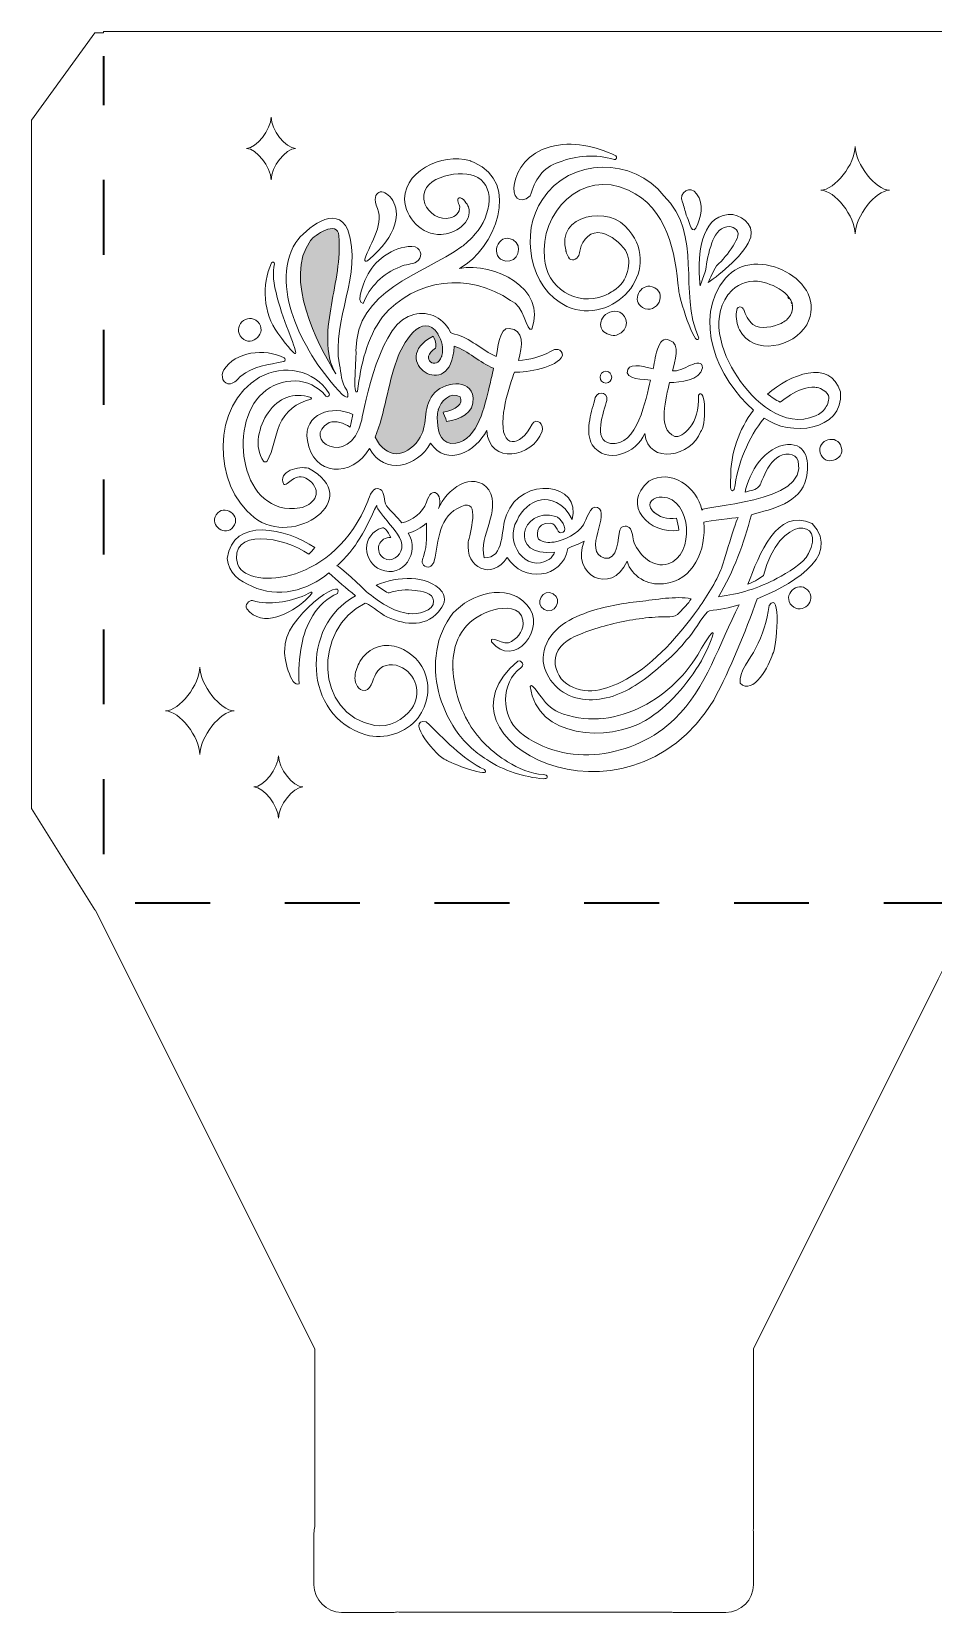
# Model space of a CAD drawing. Extents: x 8 to 992, y -718 to -282.
# Drawn here: x 7.8 to 256.2, y -717.6 to -282.5 of the extents above; entities that cross this region are included whole.
import ezdxf

# ---------------------------------------------------------------- set-up
doc = ezdxf.new("R2010")
doc.units = 0
doc.header["$MEASUREMENT"] = 0
doc.linetypes.add('AI-Linetype-3', pattern=[41.240002, 20.620001, -20.620001])
doc.linetypes.add('AI-Linetype-4', pattern=[41.240002, 20.620001, -20.620001])
doc.layers.add('Layer 1', color=7, linetype='Continuous')

# ---------------------------------------------------------------- blocks, each defined once
blk = doc.blocks.new('block 2')
at = {"layer": 'Layer 1', "true_color": 0x010101}
h = blk.add_hatch(color=18, dxfattribs=at)
h.dxf.hatch_style = 2
edge = h.paths.add_edge_path()
edge.add_spline(control_points=[(90.36, -357.72), (91.49, -351.43), (92.91, -345.18), (92.41, -338.75), (92.05, -334.09), (85.56, -338.67), (84.59, -340.02), (77.09, -350.48), (86.5, -368.42), (91.58, -376.71), (88.26, -371.29), (89.3, -363.6), (90.36, -357.72)], knot_values=[0, 0, 0, 0, 1, 1, 1, 2, 2, 2, 3, 3, 3, 4, 4, 4, 4], degree=3, periodic=1)
h = blk.add_hatch(color=18, dxfattribs=at)
h.dxf.hatch_style = 2
edge = h.paths.add_edge_path()
edge.add_spline(control_points=[(114.37, -394.85), (117.12, -391.07), (115.35, -386.22), (118.34, -382.39), (120.87, -379.16), (128.83, -377.52), (129.37, -383.33), (129.77, -387.52), (125.73, -389.38), (122.07, -389.8), (121.98, -388.97), (120.96, -387.48), (121.12, -387.25), (124.73, -386.52), (126.88, -385.06), (125.79, -383.04), (123.04, -381.37), (120.52, -384.39), (119.73, -386.62), (119.76, -386.63), (119.79, -386.63), (119.82, -386.64), (119.62, -387.26), (119.52, -387.92), (119.51, -388.57), (119.51, -389), (119.54, -389.43), (119.59, -389.86), (119.58, -389.86), (119.57, -389.86), (119.56, -389.86), (119.62, -392.97), (120.72, -396.38), (124.59, -395.8), (130.8, -394.88), (132.6, -385.18), (133.82, -380.35), (133.85, -380.24), (133.88, -380.14), (133.89, -380.07), (133.88, -380.13), (133.86, -380.21), (133.83, -380.34), (134.26, -378.61), (134.65, -376.88), (135.02, -375.14), (131.14, -373.64), (128.13, -370.33), (124.15, -369.11), (123.55, -385.34), (105.38, -372.89), (118.37, -366.37), (118.43, -366.48), (118.5, -366.58), (118.55, -366.69), (119.31, -367.72), (119.07, -369.37), (119.07, -369.68), (114.25, -372.52), (119.54, -376.04), (120.67, -371.92), (120.72, -371.86), (120.77, -371.78), (120.8, -371.68), (121.33, -369.66), (120.74, -367.54), (119.68, -365.78), (119.7, -365.78), (119.71, -365.77), (119.72, -365.77), (115.4, -359.06), (109.7, -368.68), (108.35, -372.94), (105.85, -379.87), (105.13, -387.29), (102.42, -394.15), (105.42, -400.22), (110.77, -399.95), (114.37, -394.85)], knot_values=[0, 0, 0, 0, 1, 1, 1, 2, 2, 2, 3, 3, 3, 4, 4, 4, 5, 5, 5, 6, 6, 6, 7, 7, 7, 8, 8, 8, 9, 9, 9, 10, 10, 10, 11, 11, 11, 12, 12, 12, 13, 13, 13, 14, 14, 14, 15, 15, 15, 16, 16, 16, 17, 17, 17, 18, 18, 18, 19, 19, 19, 20, 20, 20, 21, 21, 21, 22, 22, 22, 23, 23, 23, 24, 24, 24, 25, 25, 25, 26, 26, 26, 26], degree=3, periodic=1)
at = {"layer": 'Layer 1', "lineweight": 0}
for points, knots in [([(515.73, -282.5), (515.73, -282.5), (265.73, -282.5), (265.73, -282.5), (265.73, -282.5), (259.42, -282.5), (259.42, -282.5), (259.42, -282.5), (27.54, -282.5), (27.54, -282.5), (27.54, -282.5), (27.54, -282.87), (27.54, -282.87), (27.54, -282.87), (26.18, -282.87), (26.18, -282.87), (26.18, -282.87), (25.18, -282.87), (25.18, -282.87), (25.18, -282.87), (7.77, -306.87), (7.77, -306.87), (7.77, -306.87), (7.77, -496.34), (7.77, -496.34), (7.77, -496.34), (25.18, -524.27), (25.18, -524.27), (25.18, -524.27), (25.32, -524.27), (25.32, -524.27), (25.32, -524.27), (26.18, -525.99), (26.18, -525.99), (26.18, -525.99), (34.86, -543.34), (34.86, -543.34), (34.86, -543.34), (85.76, -645.13), (85.76, -645.13), (85.76, -645.13), (85.76, -693.41), (85.76, -693.41), (85.76, -693.61), (85.77, -693.82), (85.77, -694.03), (85.63, -694.61), (85.55, -695.21), (85.55, -695.84), (85.55, -695.84), (85.55, -710.03), (85.55, -710.03), (85.55, -714.23), (88.95, -717.64), (93.15, -717.64), (93.15, -717.64), (107.35, -717.64), (107.35, -717.64), (107.77, -717.64), (108.17, -717.6), (108.57, -717.53), (109.02, -717.56), (109.47, -717.57), (109.93, -717.57), (109.93, -717.57), (182.44, -717.57), (182.44, -717.57), (182.85, -717.57), (183.25, -717.56), (183.65, -717.54), (184.03, -717.6), (184.41, -717.64), (184.8, -717.64), (184.8, -717.64), (199, -717.64), (199, -717.64), (203.2, -717.64), (206.61, -714.23), (206.61, -710.03), (206.61, -710.03), (206.61, -695.84), (206.61, -695.84), (206.61, -695.55), (206.59, -695.26), (206.55, -694.98), (206.59, -694.48), (206.61, -693.97), (206.61, -693.47), (206.61, -693.47), (206.61, -645.13), (206.61, -645.13), (206.61, -645.13), (257.49, -543.34), (257.49, -543.34), (257.49, -543.34), (259.42, -539.47), (259.42, -539.47), (259.42, -539.47), (267.05, -524.22), (267.05, -524.22), (267.05, -524.22), (267.05, -645.13), (267.05, -645.13), (267.05, -645.13), (363.74, -645.13), (363.75, -645.13), (364.02, -645.13), (364.29, -645.12), (364.55, -645.11), (365.04, -645.21), (365.55, -645.26), (366.07, -645.26), (366.07, -645.26), (380.27, -645.26), (380.27, -645.26), (384.47, -645.26), (387.87, -641.85), (387.87, -637.65), (387.87, -637.65), (387.87, -623.46), (387.87, -623.46), (387.87, -623.13), (387.85, -622.81), (387.81, -622.5), (387.84, -621.97), (387.86, -621.44), (387.86, -620.9), (387.86, -620.9), (387.86, -584.65), (387.86, -584.65), (387.86, -584.65), (508.4, -524.37), (508.4, -524.37), (508.4, -524.37), (508.4, -717.57), (508.4, -717.57), (508.4, -717.57), (544.66, -717.57), (544.66, -717.57), (545.56, -717.58), (546.45, -717.52), (547.33, -717.43), (547.33, -717.43), (561.11, -717.43), (561.11, -717.43), (565.31, -717.43), (568.72, -714.02), (568.72, -709.82), (568.72, -709.82), (568.72, -696.14), (568.72, -696.14), (568.82, -695.26), (568.87, -694.37), (568.88, -693.47), (568.88, -693.47), (568.88, -645.13), (568.88, -645.13), (568.88, -645.13), (689.73, -645.13), (689.73, -645.13), (689.73, -645.13), (689.73, -693.41), (689.73, -693.41), (689.73, -693.61), (689.74, -693.8), (689.74, -694), (689.63, -694.53), (689.56, -695.07), (689.56, -695.63), (689.56, -695.63), (689.56, -709.82), (689.56, -709.82), (689.56, -714.02), (692.97, -717.43), (697.17, -717.43), (697.17, -717.43), (711.26, -717.43), (711.26, -717.43), (712.13, -717.52), (713, -717.57), (713.89, -717.57), (713.89, -717.57), (750.19, -717.57), (750.19, -717.57), (750.19, -717.57), (750.19, -524.22), (750.19, -524.22), (750.19, -524.22), (871.01, -584.63), (871.01, -584.63), (871.01, -584.64), (871.02, -620.96), (871.01, -620.96), (871.01, -621.36), (871.02, -621.76), (871.04, -622.16), (870.99, -622.52), (870.96, -622.88), (870.96, -623.25), (870.96, -623.25), (870.96, -637.44), (870.96, -637.44), (870.96, -641.64), (874.36, -645.05), (878.56, -645.05), (878.56, -645.05), (892.76, -645.05), (892.76, -645.05), (892.87, -645.05), (892.97, -645.04), (893.07, -645.03), (893.77, -645.09), (894.47, -645.13), (895.18, -645.13), (895.18, -645.13), (991.86, -645.13), (991.86, -645.13), (991.86, -645.13), (991.86, -282.5), (991.86, -282.5), (991.86, -282.5), (515.73, -282.5), (515.73, -282.5)], [0, 0, 0, 0, 1, 1, 1, 2, 2, 2, 3, 3, 3, 4, 4, 4, 5, 5, 5, 6, 6, 6, 7, 7, 7, 8, 8, 8, 9, 9, 9, 10, 10, 10, 11, 11, 11, 12, 12, 12, 13, 13, 13, 14, 14, 14, 15, 15, 15, 16, 16, 16, 17, 17, 17, 18, 18, 18, 19, 19, 19, 20, 20, 20, 21, 21, 21, 22, 22, 22, 23, 23, 23, 24, 24, 24, 25, 25, 25, 26, 26, 26, 27, 27, 27, 28, 28, 28, 29, 29, 29, 30, 30, 30, 31, 31, 31, 32, 32, 32, 33, 33, 33, 34, 34, 34, 35, 35, 35, 36, 36, 36, 37, 37, 37, 38, 38, 38, 39, 39, 39, 40, 40, 40, 41, 41, 41, 42, 42, 42, 43, 43, 43, 44, 44, 44, 45, 45, 45, 46, 46, 46, 47, 47, 47, 48, 48, 48, 49, 49, 49, 50, 50, 50, 51, 51, 51, 52, 52, 52, 53, 53, 53, 54, 54, 54, 55, 55, 55, 56, 56, 56, 57, 57, 57, 58, 58, 58, 59, 59, 59, 60, 60, 60, 61, 61, 61, 62, 62, 62, 63, 63, 63, 64, 64, 64, 65, 65, 65, 66, 66, 66, 67, 67, 67, 68, 68, 68, 69, 69, 69, 70, 70, 70, 71, 71, 71, 72, 72, 72, 73, 73, 73, 74, 74, 74, 74]), ([(73.73, -306.05), (73.73, -309.49), (77.79, -314.65), (80.49, -314.65), (77.79, -314.65), (73.73, -319.82), (73.73, -323.26), (73.73, -319.82), (69.68, -314.65), (66.97, -314.65), (69.68, -314.65), (73.73, -309.49), (73.73, -306.05)], [0, 0, 0, 0, 1, 1, 1, 2, 2, 2, 3, 3, 3, 4, 4, 4, 4]), ([(150.64, -314.24), (156.61, -312.5), (163.22, -314.04), (168.67, -316.66), (169.25, -316.95), (168.83, -317.89), (168.23, -317.7), (163.3, -316.13), (157.82, -316.57), (153.06, -318.47), (148.49, -319.74), (146.35, -323.5), (145.14, -327.72), (138.59, -333.1), (138.19, -317.49), (150.64, -314.24)], [0, 0, 0, 0, 1, 1, 1, 2, 2, 2, 3, 3, 3, 4, 4, 4, 5, 5, 5, 5]), ([(97.12, -370.33), (97.15, -353.61), (115.11, -349.53), (126.32, -341.67), (126.89, -341.29), (129.18, -339.32), (129.97, -338.16), (132.2, -335.72), (133.67, -332.27), (133.8, -328.96), (133.91, -326.03), (132.55, -323.26), (129.71, -322.18), (125.01, -320.41), (113.78, -322.83), (116.12, -329.87), (116.97, -332.45), (120.35, -334.53), (123.04, -333.8), (124.43, -333.42), (125.82, -332.31), (125.71, -330.76), (125.66, -330.1), (124.55, -328.65), (125.54, -328.28), (126.48, -327.93), (127.84, -330.08), (128.12, -330.77), (129.42, -335.03), (124.27, -338.29), (120.55, -338.33), (115.21, -338.54), (110.72, -333.78), (110.52, -328.57), (110.58, -319.73), (123.18, -315.46), (129.65, -318.5), (142.65, -324.14), (135.47, -342.4), (125.65, -347.67), (135.24, -346.05), (149.76, -353.04), (145.56, -364.41), (144.03, -365.34), (143.49, -357.63), (139.73, -356.52), (128.29, -348.73), (113.48, -350.27), (104.45, -361.01), (100.06, -366.82), (98.47, -374.29), (97.57, -381.43), (96.06, -383.66), (97.33, -371.39), (97.12, -370.33)], [0, 0, 0, 0, 1, 1, 1, 2, 2, 2, 3, 3, 3, 4, 4, 4, 5, 5, 5, 6, 6, 6, 7, 7, 7, 8, 8, 8, 9, 9, 9, 10, 10, 10, 11, 11, 11, 12, 12, 12, 13, 13, 13, 14, 14, 14, 15, 15, 15, 16, 16, 16, 17, 17, 17, 18, 18, 18, 18]), ([(181.95, -327.67), (192.83, -338.51), (185.77, -354.18), (191.58, -366.86), (190.5, -370.02), (186.01, -355.17), (186.01, -353.72), (185.1, -343.21), (182.85, -330.97), (172.15, -326.12), (172.16, -326.13), (172.16, -326.13), (172.17, -326.13), (159.18, -320.11), (147.67, -332.56), (149.04, -344.87), (149.53, -352.91), (157.91, -358.31), (165.42, -355.19), (165.63, -355.17), (167.55, -354.22), (168.15, -353.75), (171.93, -351.55), (173.4, -345.8), (171.33, -342.69), (169.89, -340.55), (167.44, -338.66), (164.94, -337.99), (161.72, -337.14), (159.53, -339.65), (158.88, -342.58), (158.77, -343.1), (158.68, -343.64), (158.47, -344.13), (157.96, -345.29), (156.36, -345.95), (155.65, -344.58), (155.4, -344.1), (155.19, -343.6), (155.01, -343.1), (154.85, -342.63), (154.94, -342.88), (154.99, -343.02), (151.84, -332.84), (167.21, -329.94), (172.28, -337.19), (181.84, -348.59), (167.92, -363.76), (155.23, -358.13), (144.79, -353.29), (142.21, -337.76), (148.48, -328.68), (155.96, -317.12), (173.62, -317.02), (181.95, -327.67)], [0, 0, 0, 0, 1, 1, 1, 2, 2, 2, 3, 3, 3, 4, 4, 4, 5, 5, 5, 6, 6, 6, 7, 7, 7, 8, 8, 8, 9, 9, 9, 10, 10, 10, 11, 11, 11, 12, 12, 12, 13, 13, 13, 14, 14, 14, 15, 15, 15, 16, 16, 16, 17, 17, 17, 18, 18, 18, 18]), ([(234.64, -338.19), (234.64, -333.37), (228.96, -326.15), (225.17, -326.15), (228.96, -326.15), (234.64, -318.92), (234.64, -314.1), (234.64, -318.92), (240.31, -326.15), (244.1, -326.15), (240.31, -326.15), (234.64, -333.37), (234.64, -338.19)], [0, 0, 0, 0, 1, 1, 1, 2, 2, 2, 3, 3, 3, 4, 4, 4, 4]), ([(99.54, -345.15), (101.04, -340.54), (105.43, -335.02), (102.64, -330.3), (100.43, -320.77), (117.91, -331.17), (100.28, -345.58), (99.97, -345.91), (99.33, -345.62), (99.54, -345.15)], [0, 0, 0, 0, 1, 1, 1, 2, 2, 2, 3, 3, 3, 3]), ([(128.86, -318.15), (128.8, -318.13), (128.74, -318.1), (128.69, -318.08), (128.82, -318.13), (128.87, -318.15), (128.86, -318.15)], [0, 0, 0, 0, 1, 1, 1, 2, 2, 2, 2]), ([(190.96, -327.14), (193.08, -330.07), (192.15, -333.62), (190.78, -336.58), (189.38, -338.51), (188.73, -333.93), (188.12, -333.06), (187.73, -331.84), (187.54, -330.63), (187.03, -329.45), (185.87, -326.79), (189.3, -324.66), (190.96, -327.14)], [0, 0, 0, 0, 1, 1, 1, 2, 2, 2, 3, 3, 3, 4, 4, 4, 4]), ([(94.86, -337.09), (99.17, -349.41), (90.26, -361.71), (92.56, -374.18), (93.1, -376.57), (92.99, -379.2), (94.58, -381.18), (95.23, -382.59), (95.05, -384.01), (93.36, -382.36), (87.77, -376.59), (83.17, -369.68), (80.26, -362.18), (77.61, -355.8), (76.55, -346.62), (80.52, -340.58), (83.25, -336.76), (91.63, -329.73), (94.86, -337.09)], [0, 0, 0, 0, 1, 1, 1, 2, 2, 2, 3, 3, 3, 4, 4, 4, 5, 5, 5, 6, 6, 6, 6]), ([(90.36, -357.72), (91.49, -351.43), (92.91, -345.18), (92.41, -338.75), (92.05, -334.09), (85.56, -338.67), (84.59, -340.02), (77.09, -350.48), (86.5, -368.42), (91.58, -376.71), (88.26, -371.29), (89.3, -363.6), (90.36, -357.72)], [0, 0, 0, 0, 1, 1, 1, 2, 2, 2, 3, 3, 3, 4, 4, 4, 4]), ([(199.61, -332.81), (202.99, -332.64), (206.79, -335.35), (205.86, -339.04), (204.6, -343.53), (197.36, -349.34), (194.15, -351.58), (194.44, -350.87), (194.76, -350.18), (195.09, -349.5), (195.51, -348.65), (195.95, -347.81), (196.43, -346.99), (198.12, -345.34), (199.68, -343.68), (200.99, -341.44), (201.49, -340.58), (202.14, -339.71), (202.33, -338.72), (202.68, -336.9), (200.84, -336.02), (199.28, -336.2), (197.09, -336.46), (195.86, -338.78), (195.18, -340.64), (194.19, -343.29), (193.76, -345.68), (193.44, -348.36), (192.88, -349.71), (192.37, -351.07), (191.93, -352.46), (191.73, -351.87), (191.83, -350.57), (191.76, -350.19), (191.34, -344.07), (191.91, -333.78), (199.61, -332.81)], [0, 0, 0, 0, 1, 1, 1, 2, 2, 2, 3, 3, 3, 4, 4, 4, 5, 5, 5, 6, 6, 6, 7, 7, 7, 8, 8, 8, 9, 9, 9, 10, 10, 10, 11, 11, 11, 12, 12, 12, 12]), ([(140.39, -339.84), (143.31, -341.41), (141.62, -346.22), (138.39, -345.65), (133.61, -344.97), (136.13, -337.41), (140.39, -339.84)], [0, 0, 0, 0, 1, 1, 1, 2, 2, 2, 2]), ([(100.5, -349.19), (102.59, -345.03), (108.45, -341.06), (113.44, -341.74), (115.32, -342.45), (115.47, -344.78), (113.84, -345.86), (112.48, -346.63), (110.71, -346.53), (109.3, -347.21), (104.56, -349.07), (100.88, -352.66), (99.13, -357.36), (96.77, -357.19), (99.66, -350.48), (100.5, -349.19)], [0, 0, 0, 0, 1, 1, 1, 2, 2, 2, 3, 3, 3, 4, 4, 4, 5, 5, 5, 5]), ([(145.17, -342.06), (145.14, -341.78), (145.16, -341.94), (145.17, -342.06), (145.17, -342.06), (145.17, -342.06), (145.17, -342.06)], [0, 0, 0, 0, 1, 1, 1, 2, 2, 2, 2]), ([(221.27, -363.2), (217.73, -369.36), (206.55, -371.88), (202.8, -364.6), (202.02, -363.09), (201.73, -361.34), (201.95, -359.66), (202.04, -358.97), (202.05, -358.36), (202.84, -358.29), (203.39, -358.24), (203.88, -358.66), (203.93, -359.2), (203.92, -359.12), (203.92, -359.04), (203.92, -358.96), (204.42, -360.43), (205.18, -362.14), (206.47, -363.08), (208.53, -364.58), (212.13, -363.79), (214.25, -362.8), (215.28, -362.32), (216.23, -361.57), (216.79, -360.58), (219.53, -355.77), (212.57, -352.06), (208.78, -351.37), (205.9, -350.84), (202.82, -351.57), (200.72, -353.67), (194.1, -360.33), (197.69, -370.81), (202.18, -377.53), (206.64, -384.19), (214.97, -392.05), (223.7, -388.27), (224.8, -387.79), (225.8, -387.06), (226.46, -386.05), (227.05, -385.15), (227.63, -383.77), (227.24, -382.7), (227.1, -382.31), (226.83, -381.98), (226.53, -381.7), (222.97, -378.36), (217.23, -381.91), (213.97, -384.5), (212.76, -383.85), (211.6, -383.11), (210.5, -382.29), (216.46, -377.02), (227.71, -372.27), (230.61, -381.68), (230.62, -381.75), (230.62, -381.74), (230.61, -381.69), (231.39, -392.62), (216.52, -394.05), (209.6, -388.86), (204.99, -394.36), (202.34, -401.47), (201.33, -408.54), (199.83, -410.18), (200.33, -406.13), (200.36, -405.35), (200.19, -398.66), (202.64, -392.03), (206.58, -386.66), (196.8, -378.18), (189.52, -361.56), (198.95, -350.36), (206.9, -340.6), (227.87, -351.09), (221.27, -363.2)], [0, 0, 0, 0, 1, 1, 1, 2, 2, 2, 3, 3, 3, 4, 4, 4, 5, 5, 5, 6, 6, 6, 7, 7, 7, 8, 8, 8, 9, 9, 9, 10, 10, 10, 11, 11, 11, 12, 12, 12, 13, 13, 13, 14, 14, 14, 15, 15, 15, 16, 16, 16, 17, 17, 17, 18, 18, 18, 19, 19, 19, 20, 20, 20, 21, 21, 21, 22, 22, 22, 23, 23, 23, 24, 24, 24, 25, 25, 25, 25]), ([(75.57, -365.5), (71.63, -359.99), (70.97, -352.27), (73.89, -346.17), (74.08, -345.79), (74.73, -345.94), (74.71, -346.38), (71.8, -355.58), (88.47, -382.7), (75.57, -365.5)], [0, 0, 0, 0, 1, 1, 1, 2, 2, 2, 3, 3, 3, 3]), ([(178.72, -352.71), (183.24, -354.08), (180.07, -360.68), (176.09, -358.45), (172.91, -356.66), (175.4, -351.73), (178.72, -352.71)], [0, 0, 0, 0, 1, 1, 1, 2, 2, 2, 2]), ([(216.11, -355.64), (216.18, -355.75), (216.24, -355.86), (216.32, -355.96), (216.35, -356.03), (216.3, -356), (216.11, -355.64)], [0, 0, 0, 0, 1, 1, 1, 2, 2, 2, 2]), ([(70.05, -362.37), (72.92, -365.18), (68.49, -369.64), (65.66, -366.76), (62.79, -363.94), (67.22, -359.48), (70.05, -362.37)], [0, 0, 0, 0, 1, 1, 1, 2, 2, 2, 2]), ([(98.64, -389.65), (98.7, -389.71), (102.86, -364.29), (111.51, -360.96), (115.6, -358.95), (120.23, -360.45), (122.61, -364.26), (123.24, -365.29), (122.99, -365.45), (124.25, -365.75), (128.58, -366.76), (131.72, -370.21), (135.74, -371.9), (136.11, -370.25), (136.63, -363.67), (139.35, -364.25), (143.44, -364.33), (143.06, -369.06), (141.87, -373), (144.95, -372.92), (147.98, -371.97), (150.73, -370.56), (151.98, -369.58), (154, -369.73), (154.03, -371.66), (152.54, -375.06), (144.27, -376.28), (140.79, -376.27), (140.46, -377.17), (140.17, -377.95), (139.98, -378.52), (138.91, -381.82), (137.95, -385.18), (137.66, -388.65), (136.82, -397.52), (142.35, -397.08), (145.65, -390.53), (146.91, -388.58), (149.07, -390.71), (148.39, -392.51), (145.81, -399.81), (133.8, -401.85), (133.14, -392.33), (130.27, -397.9), (122.15, -402.6), (117.68, -395.77), (114.06, -402.36), (104.9, -404.79), (100.81, -397.29), (96.16, -405.44), (85.02, -404.84), (83.75, -395.05), (82.47, -387.69), (90.77, -385.13), (96.28, -387.91), (96.03, -389.07), (95.82, -390.25), (95.48, -391.37), (93.76, -390.23), (91.67, -389.5), (89.77, -390.12), (81.63, -394.45), (95.27, -403.33), (98.64, -389.65)], [0, 0, 0, 0, 1, 1, 1, 2, 2, 2, 3, 3, 3, 4, 4, 4, 5, 5, 5, 6, 6, 6, 7, 7, 7, 8, 8, 8, 9, 9, 9, 10, 10, 10, 11, 11, 11, 12, 12, 12, 13, 13, 13, 14, 14, 14, 15, 15, 15, 16, 16, 16, 17, 17, 17, 18, 18, 18, 19, 19, 19, 20, 20, 20, 21, 21, 21, 21]), ([(114.37, -394.85), (117.12, -391.07), (115.35, -386.22), (118.34, -382.39), (120.87, -379.16), (128.83, -377.52), (129.37, -383.33), (129.77, -387.52), (125.73, -389.38), (122.07, -389.8), (121.98, -388.97), (120.96, -387.48), (121.12, -387.25), (124.73, -386.52), (126.88, -385.06), (125.79, -383.04), (123.04, -381.37), (120.52, -384.39), (119.73, -386.62), (119.76, -386.63), (119.79, -386.63), (119.82, -386.64), (119.62, -387.26), (119.52, -387.92), (119.51, -388.57), (119.51, -389), (119.54, -389.43), (119.59, -389.86), (119.58, -389.86), (119.57, -389.86), (119.56, -389.86), (119.62, -392.97), (120.72, -396.38), (124.59, -395.8), (130.8, -394.88), (132.6, -385.18), (133.82, -380.35), (133.85, -380.24), (133.88, -380.14), (133.89, -380.07), (133.88, -380.13), (133.86, -380.21), (133.83, -380.34), (134.26, -378.61), (134.65, -376.88), (135.02, -375.14), (131.14, -373.64), (128.13, -370.33), (124.15, -369.11), (123.55, -385.34), (105.38, -372.89), (118.37, -366.37), (118.43, -366.48), (118.5, -366.58), (118.55, -366.69), (119.31, -367.72), (119.07, -369.37), (119.07, -369.68), (114.25, -372.52), (119.54, -376.04), (120.67, -371.92), (120.72, -371.86), (120.77, -371.78), (120.8, -371.68), (121.33, -369.66), (120.74, -367.54), (119.68, -365.78), (119.7, -365.78), (119.71, -365.77), (119.72, -365.77), (115.4, -359.06), (109.7, -368.68), (108.35, -372.94), (105.85, -379.87), (105.13, -387.29), (102.42, -394.15), (105.42, -400.22), (110.77, -399.95), (114.37, -394.85)], [0, 0, 0, 0, 1, 1, 1, 2, 2, 2, 3, 3, 3, 4, 4, 4, 5, 5, 5, 6, 6, 6, 7, 7, 7, 8, 8, 8, 9, 9, 9, 10, 10, 10, 11, 11, 11, 12, 12, 12, 13, 13, 13, 14, 14, 14, 15, 15, 15, 16, 16, 16, 17, 17, 17, 18, 18, 18, 19, 19, 19, 20, 20, 20, 21, 21, 21, 22, 22, 22, 23, 23, 23, 24, 24, 24, 25, 25, 25, 26, 26, 26, 26]), ([(164.99, -361.41), (165.89, -359.88), (168.1, -358.94), (169.78, -359.71), (171.78, -360.62), (172.97, -364.64), (168.9, -366.03), (167.78, -366.41), (165.84, -365.75), (165.07, -364.8), (164.32, -363.86), (164.39, -362.45), (164.99, -361.41)], [0, 0, 0, 0, 1, 1, 1, 2, 2, 2, 3, 3, 3, 4, 4, 4, 4]), ([(217.04, -357.08), (217.05, -357.1), (217.06, -357.12), (217.07, -357.14), (217.11, -357.21), (217.13, -357.29), (217.15, -357.37), (217.13, -357.32), (217.09, -357.23), (217.04, -357.08)], [0, 0, 0, 0, 1, 1, 1, 2, 2, 2, 3, 3, 3, 3]), ([(217.2, -359.64), (217.19, -359.67), (217.18, -359.71), (217.16, -359.75), (217.13, -359.83), (217.09, -359.91), (217.05, -359.99), (217.04, -359.98), (217.07, -359.88), (217.2, -359.64)], [0, 0, 0, 0, 1, 1, 1, 2, 2, 2, 3, 3, 3, 3]), ([(217.28, -357.83), (217.31, -357.95), (217.34, -358.06), (217.36, -358.18), (217.29, -357.92), (217.28, -357.82), (217.28, -357.83)], [0, 0, 0, 0, 1, 1, 1, 2, 2, 2, 2]), ([(166.24, -384), (165.4, -387.06), (162.24, -395.14), (167.2, -395.84), (174.64, -396.89), (177.01, -383.52), (178.25, -378.46), (176.81, -378.21), (170.79, -378.36), (171.99, -375.53), (172.88, -373.42), (177.36, -375.05), (179, -375.33), (179.4, -373.52), (180.19, -365.41), (183.53, -367.51), (186.77, -368.39), (184.76, -373.46), (184.32, -375.83), (186.87, -376.53), (192.26, -371.42), (192.61, -375.06), (191.99, -378.55), (186.35, -379.06), (183.46, -379.1), (182.71, -383.06), (179.9, -391.93), (184.94, -393.95), (186.84, -394.44), (192.04, -390.68), (191.43, -382.57), (193.59, -379.92), (193.67, -391.45), (192.06, -392.68), (189.73, -399.41), (177.66, -402.01), (176.66, -393.12), (174.39, -398.59), (166.03, -401.88), (162.19, -396.22), (160.16, -392.75), (161.84, -387.65), (162.82, -384.1), (162.94, -381.44), (166.55, -381.19), (166.24, -384)], [0, 0, 0, 0, 1, 1, 1, 2, 2, 2, 3, 3, 3, 4, 4, 4, 5, 5, 5, 6, 6, 6, 7, 7, 7, 8, 8, 8, 9, 9, 9, 10, 10, 10, 11, 11, 11, 12, 12, 12, 13, 13, 13, 14, 14, 14, 15, 15, 15, 15]), ([(60.71, -375.64), (63.77, -370.56), (72.08, -369.61), (77.31, -372.28), (77.74, -372.49), (77.74, -373.19), (77.21, -373.27), (73.09, -374.22), (68.7, -374.58), (65.4, -377.33), (64.56, -378.13), (63.75, -379.18), (62.55, -379.45), (60.42, -379.76), (59.79, -377.15), (60.71, -375.64)], [0, 0, 0, 0, 1, 1, 1, 2, 2, 2, 3, 3, 3, 4, 4, 4, 5, 5, 5, 5]), ([(89.76, -382.08), (90.14, -382.65), (89.25, -383.34), (88.82, -382.81), (84.43, -377.44), (76.48, -377.39), (71.43, -381.99), (61.57, -390.94), (65.41, -416.21), (81.69, -413.63), (85.3, -412.88), (87.85, -409.7), (84.83, -406.48), (80.53, -402.75), (78.95, -407.46), (77.21, -407.14), (75.4, -403.42), (81.55, -401.97), (84.02, -402.71), (99.87, -411.05), (79.89, -424.83), (69.08, -416.27), (57.54, -407.3), (57.33, -385.23), (70.53, -377.66), (77.29, -373.95), (85.47, -375.54), (89.76, -382.08)], [0, 0, 0, 0, 1, 1, 1, 2, 2, 2, 3, 3, 3, 4, 4, 4, 5, 5, 5, 6, 6, 6, 7, 7, 7, 8, 8, 8, 9, 9, 9, 9]), ([(165.98, -376), (168.08, -376), (168.08, -379.27), (165.98, -379.27), (163.87, -379.27), (163.87, -376), (165.98, -376)], [0, 0, 0, 0, 1, 1, 1, 2, 2, 2, 2]), ([(84.68, -383.7), (80.82, -384.57), (77.6, -387.11), (76.08, -390.76), (74.66, -393.95), (74.39, -397.74), (72.65, -400.73), (72.38, -401.02), (71.89, -400.99), (71.62, -400.73), (68.94, -396.92), (70.4, -391), (72.91, -387.41), (75.76, -383.27), (79.91, -381.64), (84.68, -383.22), (84.9, -383.29), (84.93, -383.64), (84.68, -383.7)], [0, 0, 0, 0, 1, 1, 1, 2, 2, 2, 3, 3, 3, 4, 4, 4, 5, 5, 5, 6, 6, 6, 6]), ([(223.9, -380.46), (223.99, -380.47), (224.04, -380.48), (224.08, -380.49), (224.04, -380.48), (223.99, -380.47), (223.9, -380.46)], [0, 0, 0, 0, 1, 1, 1, 2, 2, 2, 2]), ([(207.61, -438.6), (204.24, -448.14), (200.38, -457.55), (195.67, -466.5), (171.58, -506.06), (115.68, -477.27), (141.68, -455.82), (142.85, -455.33), (143.66, -457.11), (142.5, -457.61), (137.02, -461.65), (136.95, -471.06), (142.25, -475.32), (142.31, -475.37), (142.79, -475.74), (142.37, -475.42), (154.73, -485.49), (173.95, -482.43), (184.92, -471.68), (193.64, -463.2), (197.24, -450.91), (202.68, -440.31), (200, -441.14), (197.25, -441.61), (194.47, -441.91), (193.45, -442.02), (190.3, -447.42), (189.52, -448.37), (187.79, -450.48), (186.01, -452.65), (184, -454.5), (180.21, -457.99), (176.09, -461.59), (171.47, -463.93), (166.94, -466.23), (161.53, -467.25), (156.75, -465.57), (151.96, -463.88), (148.16, -459.01), (148.74, -453.97), (149.08, -451.03), (150.82, -448.38), (153.08, -446.47), (155.34, -444.55), (158.09, -443.31), (160.89, -442.35), (165.54, -440.75), (170.41, -439.86), (175.29, -439.34), (179.57, -438.88), (185.22, -437.77), (189.43, -438.62), (188.7, -439.99), (187.3, -441.23), (186.26, -442.42), (184.84, -444.04), (182.41, -443.49), (180.45, -443.6), (178.07, -443.75), (175.7, -444.01), (173.35, -444.39), (168.66, -445.15), (164.04, -446.39), (159.59, -448.07), (156.62, -449.2), (153.45, -450.81), (152.34, -453.78), (151.36, -456.39), (152.35, -459.49), (154.4, -461.38), (156.44, -463.28), (159.34, -464.06), (162.13, -463.92), (164.91, -463.78), (167.59, -462.79), (170.07, -461.54), (178.46, -457.32), (184.83, -450.15), (190.37, -442.74), (193.25, -438.89), (195.68, -435.1), (197.62, -430.69), (198.23, -429.31), (201.93, -416.29), (202.42, -416.23), (201.29, -416.36), (194.47, -417.11), (192.97, -417.57), (193.6, -425.05), (190.18, -433.71), (181.8, -434.47), (177.5, -435.03), (173.01, -432.52), (171.8, -428.28), (167.47, -437.98), (156.12, -432.07), (160, -422.76), (158.57, -423.65), (156.93, -423.98), (155.48, -424.75), (154.02, -433.27), (143.1, -434.16), (138.77, -427.29), (134.65, -433.65), (127.11, -430.16), (128.07, -422.99), (128.29, -421.36), (131.68, -410.6), (126.16, -413.2), (119.84, -415.76), (119.89, -422.57), (118.7, -428.22), (118.3, -429.3), (117.4, -430.39), (116.12, -429.64), (114.87, -428.91), (115.48, -427.68), (115.83, -426.65), (116.76, -423.86), (116.49, -420.71), (116.51, -417.81), (115.07, -419.1), (113.35, -420.02), (111.51, -420.6), (114.86, -425.77), (110.07, -433.17), (103.9, -430.59), (101.61, -429.63), (99.97, -427.23), (100.01, -424.74), (100.04, -422.26), (101.78, -419.86), (104.16, -419.14), (104.33, -419.08), (104.5, -419.04), (104.67, -419.07), (104.91, -419.12), (105.09, -419.31), (105.25, -419.49), (105.84, -420.16), (106.33, -420.92), (106.7, -421.73), (105.32, -421.59), (103.9, -422.51), (103.46, -423.83), (103.02, -425.15), (103.61, -426.73), (104.81, -427.44), (106.96, -428.73), (109.31, -426.92), (109.72, -424.72), (110.23, -422), (107.44, -419.47), (105.94, -417.46), (105.55, -416.94), (102.51, -413.61), (102.86, -412.91), (101.32, -415.89), (99.41, -420.3), (97.47, -423.04), (96.5, -425.02), (92.5, -429.06), (91.84, -429.59), (92.29, -429.23), (99.15, -435.89), (99.97, -436.59), (103.34, -439.46), (107.34, -442.15), (111.83, -442.71), (113.96, -442.98), (118.66, -442.17), (118.52, -439.19), (118.42, -436.99), (115.04, -436.55), (113.39, -436.31), (110.99, -435.96), (108.54, -436.21), (106.23, -436.94), (106.13, -436.97), (106.04, -437), (105.95, -437.03), (104.87, -436.3), (103.77, -435.6), (102.68, -434.89), (105.77, -433.66), (109.13, -432.89), (112.46, -433.04), (115.34, -433.18), (119.02, -434.22), (120.82, -436.68), (122.21, -438.58), (121.22, -440.63), (119.86, -442.19), (115.82, -446.82), (109.78, -445.71), (104.86, -443.19), (104.26, -442.88), (100.14, -439.64), (99.67, -439.85), (85.32, -446.76), (85.63, -470.45), (102.28, -473.52), (106.07, -474.21), (110.34, -471.85), (112.51, -468.83), (115.38, -464.82), (113.67, -459.12), (109.12, -457.24), (106.63, -456.21), (103.87, -456.84), (102.55, -459.32), (101.81, -460.71), (101.13, -464.46), (98.86, -463.79), (97.33, -463.33), (96.73, -461.33), (96.86, -459.91), (97, -458.49), (97.5, -457.11), (98.23, -455.89), (100.24, -452.53), (103.76, -450.76), (107.61, -451.65), (111.2, -452.48), (114.41, -455.13), (115.91, -458.5), (117.76, -462.7), (116.99, -467.77), (114.22, -471.38), (111.04, -475.51), (104.92, -477.54), (99.87, -476.07), (82.52, -471.05), (81.74, -446.08), (96.99, -437.79), (94.46, -435.76), (92.03, -433.63), (89.63, -431.46), (83.82, -436.4), (75.56, -438.6), (68.43, -435.18), (65.12, -433.87), (61.89, -431.4), (61.65, -427.56), (63.12, -415.91), (78.07, -419.22), (85.76, -424.55), (85.26, -425.17), (84.72, -425.82), (84.1, -426.35), (77.66, -421.63), (61.66, -418.8), (64.56, -429.31), (68.03, -436.46), (91.47, -434.42), (100.35, -411.76), (100.85, -410.48), (101.84, -407.31), (103.88, -408.51), (105.09, -409.22), (104.7, -411.76), (105.56, -413), (106.76, -414.71), (108.45, -416.04), (109.72, -417.71), (112.75, -417.06), (115.4, -414.94), (116.56, -412.05), (117.94, -407.17), (121.26, -409.63), (119.89, -413.8), (121.83, -408.61), (129.32, -403.04), (133.76, -408.61), (137.17, -414.65), (130.83, -421.08), (132.46, -427.34), (138.19, -427.53), (136.94, -419.39), (138.55, -415.54), (142.65, -404.59), (159.57, -406.67), (156.66, -416.84), (154.55, -412.01), (150.09, -411), (148.19, -411.37), (145.04, -411.91), (142.8, -414.24), (141.48, -417.04), (137.9, -422.85), (143.79, -431.87), (150.4, -427.73), (150.37, -427.75), (150.34, -427.77), (150.3, -427.8), (150.33, -427.78), (150.37, -427.75), (150.4, -427.73), (151.06, -427.24), (151.53, -426.51), (151.85, -425.77), (139.07, -427.5), (142.38, -413.19), (152.17, -415.93), (153.28, -416.24), (155.7, -419.5), (154.16, -420.32), (152.39, -421.28), (152.65, -417.91), (150.76, -417.79), (146.11, -417.51), (147.12, -422.03), (147.42, -422.24), (148.64, -423.07), (150.21, -423.25), (151.67, -423.01), (154.59, -422.54), (158.1, -420.74), (159.79, -418.24), (160.58, -417.07), (161.53, -412.63), (163.63, -413.47), (167.48, -415.01), (159.34, -425.55), (165.57, -427.45), (169.32, -428.45), (169.26, -421.58), (169.8, -419.69), (170.11, -418.61), (171.51, -418.36), (172.36, -418.97), (173.42, -419.73), (173.24, -422.04), (173.74, -423.2), (175.31, -426.78), (178.87, -430.28), (183.11, -429), (190.52, -426.74), (189.67, -411.02), (181.48, -410.61), (179.24, -410.5), (176.77, -412.21), (178.83, -414.42), (177.83, -413.34), (180.19, -415.89), (178.83, -414.42), (180.51, -416.23), (183, -416.72), (185.37, -416.44), (185.69, -417.53), (185.93, -418.63), (186.05, -419.76), (178.02, -421.03), (170.05, -412.82), (177.75, -406.29), (183.84, -402.57), (191.17, -407.99), (192.41, -414.24), (192.13, -412.84), (221.97, -412.47), (218.94, -400.74), (218.27, -398.15), (214.84, -398.52), (213.09, -399.79), (210.88, -401.4), (209.99, -403.69), (208.95, -406.08), (208.44, -407.27), (208.25, -407.9), (207.02, -408.55), (206.74, -408.7), (204.32, -409.2), (204.3, -409.28), (205.28, -403.9), (209.9, -396.61), (215.98, -396.18), (221.58, -395.77), (222.07, -401.35), (221.13, -405.5), (219.57, -412.32), (211.86, -413.86), (206.04, -415.49), (203.93, -423.34), (201.24, -431.11), (196.95, -438.07), (202.58, -437.38), (208.16, -435.7), (213.14, -432.96), (215.85, -431.47), (220.32, -429.06), (221.81, -426.19), (226.71, -416.79), (213.91, -414.97), (209.37, -432.24), (208.83, -432.61), (208.28, -432.98), (207.72, -433.34), (206.95, -433.74), (206.16, -434.13), (205.36, -434.47), (205.27, -434.5), (205.17, -434.53), (205.08, -434.56), (208.21, -426.6), (212.87, -413.35), (222.79, -417.88), (231.58, -427.38), (215.16, -435.62), (207.61, -438.6)], [0, 0, 0, 0, 1, 1, 1, 2, 2, 2, 3, 3, 3, 4, 4, 4, 5, 5, 5, 6, 6, 6, 7, 7, 7, 8, 8, 8, 9, 9, 9, 10, 10, 10, 11, 11, 11, 12, 12, 12, 13, 13, 13, 14, 14, 14, 15, 15, 15, 16, 16, 16, 17, 17, 17, 18, 18, 18, 19, 19, 19, 20, 20, 20, 21, 21, 21, 22, 22, 22, 23, 23, 23, 24, 24, 24, 25, 25, 25, 26, 26, 26, 27, 27, 27, 28, 28, 28, 29, 29, 29, 30, 30, 30, 31, 31, 31, 32, 32, 32, 33, 33, 33, 34, 34, 34, 35, 35, 35, 36, 36, 36, 37, 37, 37, 38, 38, 38, 39, 39, 39, 40, 40, 40, 41, 41, 41, 42, 42, 42, 43, 43, 43, 44, 44, 44, 45, 45, 45, 46, 46, 46, 47, 47, 47, 48, 48, 48, 49, 49, 49, 50, 50, 50, 51, 51, 51, 52, 52, 52, 53, 53, 53, 54, 54, 54, 55, 55, 55, 56, 56, 56, 57, 57, 57, 58, 58, 58, 59, 59, 59, 60, 60, 60, 61, 61, 61, 62, 62, 62, 63, 63, 63, 64, 64, 64, 65, 65, 65, 66, 66, 66, 67, 67, 67, 68, 68, 68, 69, 69, 69, 70, 70, 70, 71, 71, 71, 72, 72, 72, 73, 73, 73, 74, 74, 74, 75, 75, 75, 76, 76, 76, 77, 77, 77, 78, 78, 78, 79, 79, 79, 80, 80, 80, 81, 81, 81, 82, 82, 82, 83, 83, 83, 84, 84, 84, 85, 85, 85, 86, 86, 86, 87, 87, 87, 88, 88, 88, 89, 89, 89, 90, 90, 90, 91, 91, 91, 92, 92, 92, 93, 93, 93, 94, 94, 94, 95, 95, 95, 96, 96, 96, 97, 97, 97, 98, 98, 98, 99, 99, 99, 100, 100, 100, 101, 101, 101, 102, 102, 102, 103, 103, 103, 104, 104, 104, 105, 105, 105, 106, 106, 106, 107, 107, 107, 108, 108, 108, 109, 109, 109, 110, 110, 110, 111, 111, 111, 112, 112, 112, 113, 113, 113, 114, 114, 114, 115, 115, 115, 116, 116, 116, 117, 117, 117, 118, 118, 118, 119, 119, 119, 120, 120, 120, 121, 121, 121, 122, 122, 122, 123, 123, 123, 124, 124, 124, 125, 125, 125, 126, 126, 126, 127, 127, 127, 128, 128, 128, 129, 129, 129, 130, 130, 130, 131, 131, 131, 132, 132, 132, 133, 133, 133, 134, 134, 134, 135, 135, 135, 136, 136, 136, 136]), ([(225.01, -398.47), (223.95, -394.72), (229.81, -393.11), (230.81, -396.87), (231.88, -400.63), (226.02, -402.23), (225.01, -398.47)], [0, 0, 0, 0, 1, 1, 1, 2, 2, 2, 2]), ([(58.65, -415.55), (60.64, -412.22), (65.77, -415.79), (63.31, -418.8), (61.3, -421.71), (56.64, -418.43), (58.65, -415.55)], [0, 0, 0, 0, 1, 1, 1, 2, 2, 2, 2]), ([(82.2, -451.25), (81.36, -454.94), (81.31, -458.38), (81.48, -462.03), (79.17, -463.35), (77.08, -454.38), (77.52, -452.61), (76.95, -443.82), (94.28, -432.02), (92.04, -437.19), (86.32, -439.4), (82.97, -446.31), (82.2, -451.25)], [0, 0, 0, 0, 1, 1, 1, 2, 2, 2, 3, 3, 3, 4, 4, 4, 4]), ([(149.79, -487.75), (149.7, -488.11), (149.22, -488.16), (148.85, -488.14), (143.28, -487.77), (137.83, -485.91), (133.13, -482.9), (129.76, -480.73), (126.82, -478.03), (124.58, -474.73), (122.4, -471.53), (120.8, -467.93), (119.88, -464.17), (118.08, -456.81), (119, -448.65), (123.83, -442.61), (128.68, -437.27), (138.79, -434.01), (144.15, -440.26), (150.22, -446.59), (140.36, -458.35), (134.48, -450.44), (133.81, -448.18), (137.78, -451.92), (139.99, -450.41), (142.07, -448.98), (143.48, -447.21), (143.1, -444.54), (142.55, -440.65), (137.94, -440.95), (135.07, -441.66), (131.83, -442.46), (128.84, -444.35), (126.8, -447.01), (123.27, -451.61), (123.36, -457.79), (124.54, -463.21), (125.23, -466.37), (126.3, -469.46), (127.89, -472.28), (128.05, -472.58), (128.23, -472.87), (128.4, -473.16), (130.98, -477.38), (134.67, -480.87), (138.87, -483.48), (141.87, -485.34), (145.22, -486.79), (148.74, -487), (149.24, -487.03), (149.92, -487.27), (149.79, -487.75)], [0, 0, 0, 0, 1, 1, 1, 2, 2, 2, 3, 3, 3, 4, 4, 4, 5, 5, 5, 6, 6, 6, 7, 7, 7, 8, 8, 8, 9, 9, 9, 10, 10, 10, 11, 11, 11, 12, 12, 12, 13, 13, 13, 14, 14, 14, 15, 15, 15, 16, 16, 16, 17, 17, 17, 17]), ([(217.2, -440.51), (214.39, -437.75), (218.74, -433.37), (221.51, -436.2), (224.32, -438.96), (219.98, -443.33), (217.2, -440.51)], [0, 0, 0, 0, 1, 1, 1, 2, 2, 2, 2]), ([(67.06, -441.37), (66.4, -440.31), (67.56, -439), (68.65, -439.09), (73.49, -440.53), (78.57, -439.46), (83.16, -437.66), (86.18, -435.69), (85.05, -437.44), (83.26, -438.99), (79.28, -442.52), (71.41, -446.97), (67.06, -441.37)], [0, 0, 0, 0, 1, 1, 1, 2, 2, 2, 3, 3, 3, 4, 4, 4, 4]), ([(141.55, -438.07), (141.52, -438.05), (141.48, -438.03), (141.44, -438.01), (141.41, -438), (141.43, -438.01), (141.55, -438.07)], [0, 0, 0, 0, 1, 1, 1, 2, 2, 2, 2]), ([(151.46, -437.27), (154.26, -438.88), (151.72, -443.24), (148.94, -441.58), (146.14, -439.97), (148.69, -435.6), (151.46, -437.27)], [0, 0, 0, 0, 1, 1, 1, 2, 2, 2, 2]), ([(211.9, -453.87), (211.04, -456.73), (206.55, -465.47), (202.93, -461.83), (202.42, -458.82), (205.94, -454.97), (207.2, -452.33), (209.06, -448.42), (210.49, -444.84), (210.91, -440.49), (214.41, -435.62), (212.93, -452.57), (211.9, -453.87)], [0, 0, 0, 0, 1, 1, 1, 2, 2, 2, 3, 3, 3, 4, 4, 4, 4]), ([(152.94, -469.85), (167.4, -475.8), (183.68, -466.6), (191.28, -454.03), (197.39, -443.38), (196.05, -448.46), (192.28, -455.69), (188.42, -462.11), (183.28, -468.21), (176.83, -472.15), (166.6, -478.11), (146.87, -477.07), (145.11, -462.8), (145.76, -460.96), (148.67, -468.3), (152.94, -469.85)], [0, 0, 0, 0, 1, 1, 1, 2, 2, 2, 3, 3, 3, 4, 4, 4, 5, 5, 5, 5]), ([(54.13, -481.52), (54.13, -476.7), (48.45, -469.47), (44.66, -469.47), (48.45, -469.47), (54.13, -462.24), (54.13, -457.42), (54.13, -462.24), (59.81, -469.47), (63.59, -469.47), (59.81, -469.47), (54.13, -476.7), (54.13, -481.52)], [0, 0, 0, 0, 1, 1, 1, 2, 2, 2, 3, 3, 3, 4, 4, 4, 4]), ([(123.87, -457.96), (123.87, -457.92), (123.87, -457.89), (123.87, -457.86), (123.88, -458.01), (123.88, -458.26), (123.87, -457.96)], [0, 0, 0, 0, 1, 1, 1, 2, 2, 2, 2]), ([(121.91, -482.96), (119.66, -482.47), (110.5, -471.57), (116.45, -472.45), (121.43, -477.23), (126.19, -482.6), (132.55, -485.62), (134.89, -488.37), (122.62, -483.68), (121.91, -482.96)], [0, 0, 0, 0, 1, 1, 1, 2, 2, 2, 3, 3, 3, 3]), ([(164.25, -471.57), (164.58, -471.54), (164.34, -471.56), (164.25, -471.57), (164.25, -471.57), (164.25, -471.57), (164.25, -471.57)], [0, 0, 0, 0, 1, 1, 1, 2, 2, 2, 2]), ([(75.76, -499.03), (75.76, -495.59), (71.71, -490.43), (69, -490.43), (71.71, -490.43), (75.76, -485.26), (75.76, -481.82), (75.76, -485.26), (79.82, -490.43), (82.52, -490.43), (79.82, -490.43), (75.76, -495.59), (75.76, -499.03)], [0, 0, 0, 0, 1, 1, 1, 2, 2, 2, 3, 3, 3, 4, 4, 4, 4])]:
    blk.add_open_spline(points, degree=3, knots=knots, dxfattribs=at)
for points in [[(224.08, -380.49), (224.04, -380.48), (223.99, -380.47), (223.9, -380.46)], [(111.65, -442.73), (111.64, -442.73), (111.63, -442.73), (111.6, -442.72)]]:
    blk.add_open_spline(points, degree=3, dxfattribs=at)

msp = doc.modelspace()

# ---------------------------------------------------------------- linework, layer by layer
at = {"layer": 'Layer 1', "color": 7, "linetype": 'AI-Linetype-3', "lineweight": 35, "true_color": 0xfffeff}
msp.add_lwpolyline([(27.69, -508.91), (27.69, -289.24)], dxfattribs=at)
at = {"layer": 'Layer 1', "color": 7, "linetype": 'AI-Linetype-4', "lineweight": 35, "true_color": 0xfffeff}
msp.add_lwpolyline([(36.3, -522.33), (500.79, -522.33)], dxfattribs=at)

# ---------------------------------------------------------------- block references
at = {"layer": 'Layer 1'}
msp.add_blockref('block 2', (0, 0), dxfattribs=at)

doc.saveas('drawing.dxf')
